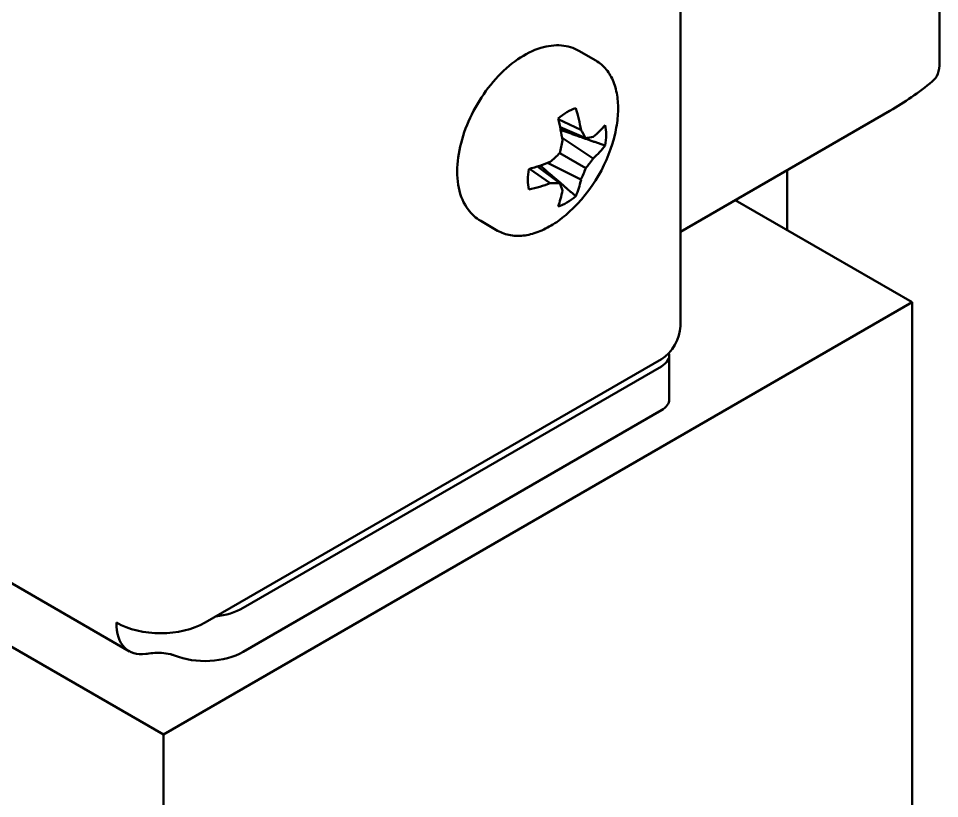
# Model space of a CAD drawing. Header units: millimetres. Extents: x 0 to 420, y 0 to 297.
# Drawn here: x 238.492 to 242.221, y 121.933 to 125.09 of the extents above; entities that cross this region are included whole.
import ezdxf

# ---------------------------------------------------------------- set-up
doc = ezdxf.new("R2010")
doc.units = ezdxf.units.MM
doc.header["$LTSCALE"] = 0.75
doc.layers.add('Visible', color=7, linetype='Continuous', lineweight=50)

msp = doc.modelspace()

# ---------------------------------------------------------------- linework, layer by layer
at = {"layer": 'Visible', "extrusion": (0, 0.816497, 0.57735)}
for p, q in [((241.1718, 128.3837), (241.1718, 123.8448)), ((242.2212, 125.2417), (242.2212, 124.9119)), ((240.8294, 124.9191), (240.7611, 124.9585)), ((238.9409, 122.5287), (234.8562, 124.887)), ((242.0202, 124.7159), (241.1718, 124.2261)), ((240.7695, 124.639), (240.6776, 124.6819)), ((240.7885, 124.6049), (240.6849, 124.6497)), ((240.6897, 124.6374), (240.6876, 124.6362)), ((240.8193, 124.5236), (240.6927, 124.6067)), ((240.7885, 124.4839), (240.6837, 124.5444)), ((235.0387, 124.5246), (239.0793, 122.1918)), ((240.6837, 124.4234), (240.5931, 124.4907)), ((240.6061, 124.4952), (240.6061, 124.4927)), ((240.7695, 124.4374), (240.6343, 124.5054)), ((240.6447, 124.4228), (240.5616, 124.481)), ((241.6047, 124.233), (241.6047, 124.476)), ((242.1097, 123.9414), (241.3942, 124.3545)), ((240.4321, 124.2309), (240.3638, 124.2703)), ((239.0793, 122.1918), (242.1097, 123.9414)), ((242.1097, 108.1947), (242.1097, 123.9414)), ((241.0949, 123.7115), (239.2475, 122.6449)), ((241.1268, 123.5486), (241.1268, 123.7263)), ((241.0949, 123.6819), (239.4014, 122.7042)), ((239.4014, 122.5264), (241.0949, 123.5041)), ((239.0793, 106.4451), (239.0793, 122.1918))]:
    msp.add_line(p, q, dxfattribs=at)
at = {"layer": 'Visible', "extrusion": (4e-16, -1e-16, -1)}
msp.add_arc((-240.3066, 124.7621), 0.6164, 192.3547, 227.6453, dxfattribs=at)
at = {"layer": 'Visible', "extrusion": (0, 3e-16, -1)}
msp.add_ellipse((242.093, 124.9859), major_axis=(-0.0907, 0.1571), ratio=0.57735, start_param=2.356194, end_param=3.048165, dxfattribs=at)
at = {"layer": 'Visible', "extrusion": (3e-16, 2e-16, -1)}
for centre, major_axis, ratio, start_param, end_param in [((240.0916, 128.0563), (-1.9286, 3.3404), 0.57735, 3.048165, 3.141593), ((240.2922, 124.7896), (0.5445, 0.2856), 0.701155, 1.182452, 1.270238), ((240.3066, 124.7625), (0.6148, 0.0446), 0.524834, 1.027061, 1.187075), ((241.0179, 123.5486), (0.1089, 0), 0.57735, 0, 0.785398)]:
    msp.add_ellipse(centre, major_axis=major_axis, ratio=ratio, start_param=start_param, end_param=end_param, dxfattribs=at)
at = {"layer": 'Visible'}
for centre, major_axis, ratio, start_param, end_param in [((240.7127, 124.5277), (0.112, 0.1939), 0.57735, 0.556889, 1.013907), ((240.3069, 124.7623), (-0.3494, 0.5078), 0.625473, 4.081056, 4.24107), ((240.3322, 124.7936), (-0.4765, 0.3886), 0.36159, 3.835068, 3.922854), ((240.7127, 124.5277), (0.112, 0.1939), 0.57735, -1.013907, -0.556889), ((240.3066, 124.7618), (-0.6145, 0.0487), 0.625473, 2.605482, 2.765496), ((240.3156, 124.7377), (0.5765, 0.214), 0.801793, -0.955317, -0.867532), ((240.7127, 124.5277), (0.112, 0.1939), 0.57735, 2.127685, 2.584704), ((240.3322, 124.7665), (-0.1029, 0.6062), 0.801793, 4.009124, 4.096909), ((240.3066, 124.7618), (-0.6145, 0.0487), 0.625473, 2.042116, 2.20213), ((240.2922, 124.7242), (-0.5748, 0.2184), 0.36159, 2.360332, 2.448117), ((240.3069, 124.7623), (-0.3494, 0.5078), 0.625473, 3.517689, 3.677703), ((240.7127, 124.5277), (0.112, 0.1939), 0.57735, 3.698482, 4.1555), ((241.0949, 123.8004), (0.0544, 0.0943), 0.57735, 3.926991, 5.497787), ((241.0179, 123.7263), (0.1089, 0), 0.57735, -0.785398, 0.160625), ((239.2475, 122.7931), (-0.2177, 0), 0.57735, 1.770509, 2.356194), ((239.0679, 122.7486), (0.127, 0.22), 0.57735, 2.356194, 3.582109), ((239.0713, 122.4692), (0.0907, 0), 0.57735, 0.962798, 1.113548)]:
    msp.add_ellipse(centre, major_axis=major_axis, ratio=ratio, start_param=start_param, end_param=end_param, dxfattribs=at)
at = {"layer": 'Visible', "extrusion": (2e-16, 1e-16, -1)}
msp.add_ellipse((240.3062, 124.762), major_axis=(-0.2687, 0.5547), ratio=0.524834, start_param=1.954518, end_param=2.114532, dxfattribs=at)
at = {"layer": 'Visible', "extrusion": (3e-16, 3e-16, -1)}
for start_param, end_param in [(0.93786, 1.007789), (2.133804, 2.203733)]:
    msp.add_ellipse((240.5817, 124.6033), major_axis=(0.0783, 0.1356), ratio=0.57735, start_param=start_param, end_param=end_param, dxfattribs=at)
at = {"layer": 'Visible', "extrusion": (3e-16, 1e-16, -1)}
for centre, major_axis, start_param, end_param in [((240.3066, 124.7625), (0.6148, 0.0446), 0.463694, 0.623708), ((240.3062, 124.762), (-0.2687, 0.5547), 2.517884, 2.677898)]:
    msp.add_ellipse(centre, major_axis=major_axis, ratio=0.524834, start_param=start_param, end_param=end_param, dxfattribs=at)
at = {"layer": 'Visible', "extrusion": (1e-16, 0, -1)}
msp.add_ellipse((240.3156, 124.8032), major_axis=(-0.6004, 0.1324), ratio=0.260951, start_param=3.662386, end_param=3.750171, dxfattribs=at)
at = {"layer": 'Visible', "extrusion": (2e-16, 2e-16, -1)}
for centre, major_axis, ratio, start_param, end_param in [((240.2756, 124.7609), (-0.0249, 0.6144), 0.701155, 1.871355, 1.95914), ((240.2756, 124.7338), (-0.4149, 0.4538), 0.260951, 2.533014, 2.620799), ((239.0679, 122.7486), (-0.254, 0), 0.57735, 3.926991, 5.497787)]:
    msp.add_ellipse(centre, major_axis=major_axis, ratio=ratio, start_param=start_param, end_param=end_param, dxfattribs=at)
at = {"layer": 'Visible', "extrusion": (4e-16, 2e-16, -1)}
msp.add_ellipse((239.2475, 122.6153), major_axis=(0.2177, 0), ratio=0.57735, start_param=0.785398, end_param=2.178795, dxfattribs=at)
at = {"layer": 'Visible'}
for points, knots in [([(240.7611, 124.9585), (240.7397, 124.9709), (240.7154, 124.9782), (240.663, 124.9827), (240.6348, 124.9791), (240.5751, 124.961), (240.5436, 124.9452), (240.4819, 124.9028), (240.4518, 124.8759), (240.3966, 124.8144), (240.3715, 124.78), (240.3285, 124.707), (240.3106, 124.6684), (240.2836, 124.5905), (240.2745, 124.5512), (240.2665, 124.475), (240.2677, 124.4381), (240.2816, 124.3714), (240.2941, 124.3412), (240.3267, 124.2975), (240.344, 124.2818), (240.3638, 124.2703)], [2.356194, 2.356194, 2.356194, 2.356194, 2.620088, 2.620088, 2.908061, 2.908061, 3.236017, 3.236017, 3.575609, 3.575609, 3.912573, 3.912573, 4.247868, 4.247868, 4.584569, 4.584569, 4.924106, 4.924106, 5.253934, 5.253934, 5.497787, 5.497787, 5.497787, 5.497787]), ([(240.7219, 124.3066), (240.703, 124.2894), (240.6835, 124.2741), (240.6437, 124.248), (240.6235, 124.2372), (240.583, 124.2206), (240.5627, 124.2149), (240.5229, 124.2092), (240.5033, 124.2091), (240.466, 124.2153), (240.4482, 124.2216), (240.4321, 124.2309)], [6.001357, 6.001357, 6.001357, 6.001357, 6.214802, 6.214802, 6.428248, 6.428248, 6.641693, 6.641693, 6.855138, 6.855138, 7.068583, 7.068583, 7.068583, 7.068583]), ([(239.1114, 122.5161), (239.1096, 122.5166), (239.1078, 122.5171), (239.0948, 122.5203), (239.0827, 122.5217), (239.0597, 122.5229), (239.0473, 122.5226), (239.025, 122.5209), (239.0149, 122.5197), (239.0072, 122.5184)], [-0.18089184, -0.18089184, -0.18089184, -0.18089184, -0.17701948, -0.17701948, -0.15308499, -0.15308499, -0.12857467, -0.12857467, -0.10406436, -0.10406436, -0.10406436, -0.10406436])]:
    msp.add_open_spline(points, degree=3, knots=knots, dxfattribs=at)
at = {"layer": 'Visible', "extrusion": (-3.1867e-12, -7.766e-13, -1)}
msp.add_open_spline([(240.8294, 124.9191), (240.8455, 124.9098), (240.8598, 124.8975), (240.8839, 124.8682), (240.8937, 124.8513), (240.9086, 124.8139), (240.9137, 124.7935), (240.9196, 124.7502), (240.9204, 124.7273), (240.9177, 124.6798), (240.9142, 124.6552), (240.9087, 124.6302)], degree=3, knots=[3.926991, 3.926991, 3.926991, 3.926991, 4.140436, 4.140436, 4.353881, 4.353881, 4.567327, 4.567327, 4.780772, 4.780772, 4.994217, 4.994217, 4.994217, 4.994217], dxfattribs=at)
at = {"layer": 'Visible', "extrusion": (-8.80698e-08, -2.5126e-07, 1)}
msp.add_rational_spline([(240.8669, 124.5753), (240.7627, 124.6119), (240.6897, 124.6374)], [1.04658333707, 1.0707653515, 1.06138453154], degree=2, dxfattribs=at)
at = {"layer": 'Visible', "extrusion": (-5.8185e-08, -6.76841e-08, -1)}
msp.add_rational_spline([(240.7486, 124.3703), (240.6648, 124.4423), (240.6061, 124.4927)], [1.04658334283, 1.07076536087, 1.06138454], degree=2, dxfattribs=at)

doc.saveas('drawing.dxf')
